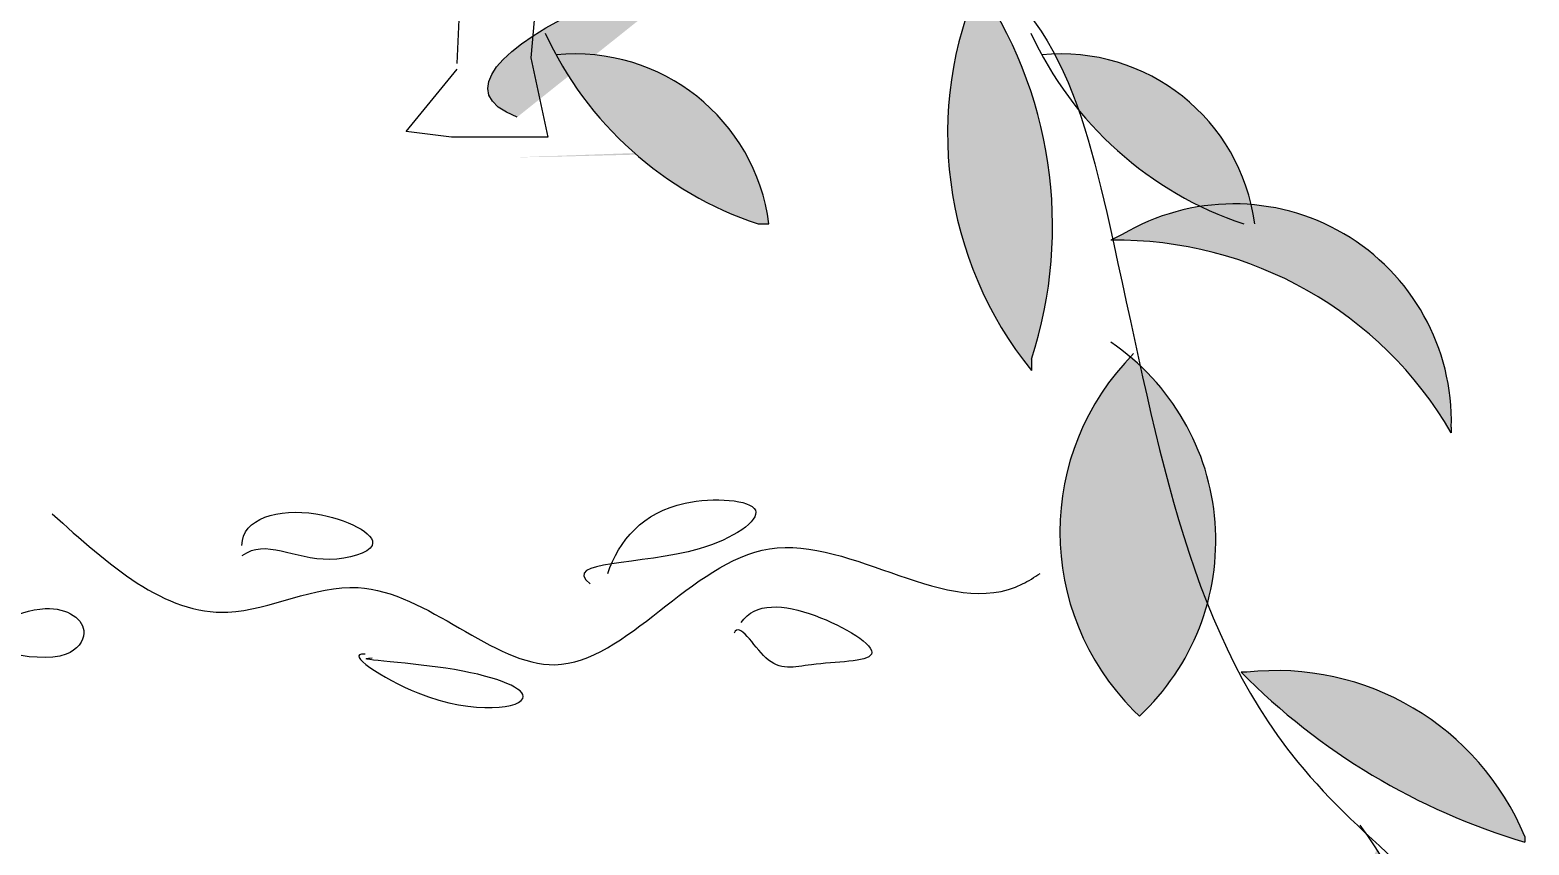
# Model space of a CAD drawing. Header units: millimetres. Extents: x 351279 to 387190, y -1289537 to -1277077.
# Drawn here: x 358869.1 to 358975.3, y -1283377.6 to -1283319.8 of the extents above; entities that cross this region are included whole.
import ezdxf

# ---------------------------------------------------------------- set-up
doc = ezdxf.new("R2010")
doc.units = ezdxf.units.MM
doc.header["$LTSCALE"] = 20

# ---------------------------------------------------------------- blocks, each defined once
blk = doc.blocks.new('fhfghfghdf')
h = blk.add_hatch(color=232)
h.paths.add_polyline_path([(-90030.0408381067, 5932.037843426331), (-90030.06616863665, 5931.996554873164, 0.3211937202647364), (-90027.25127120432, 5911.508832451876), (-90026.8471171647, 5911.508832451876, 0.3315970748971576)])
h.paths.add_polyline_path([(-90048.19444010619, 5968.058353575278, 0.2445812914340695), (-90046.14724515732, 5940.430810709769), (-90045.7430911177, 5942.038845522579, 0.2402841023309224)])
h.paths.add_polyline_path([(-90037.70255285797, 5968.555566073828), (-90037.70255285797, 5968.958707196291, 0.3334594632524944), (-90057.4068348914, 5980.609032658514), (-90057.81098893103, 5980.609032658514, 0.1257446693945265)])
edge = h.paths.add_edge_path()
edge.add_spline(control_points=[(-90029.04396051963, 5959.104460407953), (-90029.11724380749, 5959.166261931759), (-90029.19091539657, 5959.227861792963), (-90029.26495098052, 5959.289245518288)], knot_values=[44.35602389406913, 44.35602389406913, 44.35602389406913, 44.35602389406913, 44.92837347126904, 44.92837347126904, 44.92837347126904, 44.92837347126904], degree=3, periodic=0)
edge.add_line((-90029.26495098052, 5959.289245518288), (-90029.26495098052, 5957.706993180092))
edge.add_arc((-90017.31431329258, 5943.679274813094), 18.42809332872148, 130.4286818181292, 151.6390803668907)
edge.add_spline(control_points=[(-90033.53053385507, 5952.433063387224), (-90032.06539878261, 5950.178923204992), (-90030.68449070911, 5947.844768975488), (-90029.31722114365, 5945.560465883888)], knot_values=[388.6644557781722, 388.6644557781722, 388.6644557781722, 388.6644557781722, 411.888008713775, 411.888008713775, 411.888008713775, 411.888008713775], degree=3, periodic=0)
edge.add_arc((-90059.67602661115, 5952.947732282104), 31.24465993176573, 346.3238960305467, 371.3644437658426)
edge = h.paths.add_edge_path()
edge.add_spline(control_points=[(-90060.19819560445, 5985.476467968098), (-90062.24497605085, 5990.642876185229), (-90063.64276351334, 5996.33190384095), (-90064.9684626144, 6002.351294294704)], knot_values=[199.8446034045002, 199.8446034045002, 199.8446034045002, 199.8446034045002, 253.8935608876245, 253.8935608876245, 253.8935608876245, 253.8935608876245], degree=3, periodic=0)
edge.add_arc((-90076.6163226232, 5989.946958763475), 17.0158803109278, 46.80143936070097, 49.91219503292963)
edge.add_arc((-90052.72269627807, 5990.549405608946), 17.93017949576579, 136.1758865720884, 224.8875711919066)
edge.add_line((-90065.42610188665, 5977.895757016758), (-90065.02194784698, 5977.492615894254))
edge.add_arc((-90076.6163226232, 5989.946958763475), 17.0158803109278, 312.9520090475782, 344.7682065498893)
edge = h.paths.add_edge_path()
edge.add_spline(control_points=[(-90064.9684626144, 6002.351294294704), (-90063.64276351334, 5996.33190384095), (-90062.24497605085, 5990.642876185229), (-90060.19819560445, 5985.476467968098)], knot_values=[199.8446034045002, 199.8446034045002, 199.8446034045002, 199.8446034045002, 253.8935608876245, 253.8935608876245, 253.8935608876245, 253.8935608876245], degree=3, periodic=0)
edge.add_arc((-90076.6163226232, 5989.946958763475), 17.0158803109278, 344.7682065498872, 406.8014393607017)
edge = h.paths.add_edge_path()
edge.add_line((-90071.46005079207, 6050.610638296182), (-90071.8642048317, 6050.207497173719))
edge.add_arc((-90076.6053034531, 6031.804571232104), 19.00383380664665, 75.55318758878634, 183.1098272321223)
edge.add_spline(control_points=[(-90109.11728068766, 6019.976442688281), (-90117.38784171232, 6023.006248162765), (-90099.32397739588, 6031.652357266052), (-90086.5382256648, 6032.431122687534)], knot_values=[0, 0, 0, 0, 82.57555180962385, 82.57555180962385, 82.57555180962385, 82.57555180962385], degree=3, periodic=0)
edge.add_arc((-90096.19144184409, 6055.78025714205), 25.26591898939923, 292.4616347306597, 348.1934248338533)
h.paths.add_polyline_path([(-90072.66542248902, 6001.998160510237), (-90072.66542248902, 6002.799913079314, 0.2315958028063422), (-90076.43893017851, 6029.361713392753, 0.2788354804502062)])
edge = h.paths.add_edge_path(flags=17)
edge.add_arc((-90080.64091615476, 6037.511246546485), 21.97345675393397, 152.184716128559, 202.374750704442)
edge.add_spline(control_points=[(-90100.96007650123, 6029.146766614533), (-90100.54731201749, 6029.302300678271), (-90100.12783591647, 6029.454551320488), (-90099.70279268523, 6029.603030384864)], knot_values=[52.76892196994639, 52.76892196994639, 52.76892196994639, 52.76892196994639, 55.5006365901859, 55.5006365901859, 55.5006365901859, 55.5006365901859], degree=3, periodic=0)
edge.add_arc((-90118.75179882161, 6038.296715368205), 20.93907336473535, 335.4687444736441, 386.8824472390087)
edge = h.paths.add_edge_path()
edge.add_ellipse((-90111.0246041375, 6027.126535512085), major_axis=(-53.42632785916329, 0), ratio=0.187329327768345, start_angle=101.16663213360329, end_angle=109.5850379430043, ccw=False)
edge.add_arc((-90084.0355713289, 6036.51815828422), 25.4167077686322, 229.0971000890831, 251.6182804077233)
edge.add_line((-90092.05063554463, 6012.398295527274), (-90091.27777957376, 6012.398295527274))
edge.add_arc((-90105.0018071154, 6010.606156406569), 13.8405453140987, 7.439817222256023, 30.81995260291743)
edge = h.paths.add_edge_path()
edge.add_arc((-90123.19531306502, 6043.012296402207), 18.47965123778917, 89.39543683551527, 108.252273402177)
edge.add_spline(control_points=[(-90128.98316734399, 6060.562175396539), (-90129.44205725953, 6060.090626386652), (-90129.94611567805, 6059.862593222267), (-90130.3172246035, 6060.064448345831)], knot_values=[192.4519261778176, 192.4519261778176, 192.4519261778176, 192.4519261778176, 197.8944604634299, 197.8944604634299, 197.8944604634299, 197.8944604634299], degree=3, periodic=0)
edge.add_arc((-90123.19531306502, 6043.012296402207), 18.47965123778917, 112.6680842649765, 136.4776870886987)
edge.add_spline(control_points=[(-90136.59502362912, 6055.738068153592), (-90135.32963384963, 6054.503163063014), (-90134.01480219982, 6053.296800656759), (-90132.46537476937, 6052.067859068076)], knot_values=[140.4680655407784, 140.4680655407784, 140.4680655407784, 140.4680655407784, 160.1639195077107, 160.1639195077107, 160.1639195077107, 160.1639195077107], degree=3, periodic=0)
edge.add_arc((-90138.28727575239, 6067.380843858618), 16.38236961649548, 290.8164902992045, 338.9287719473182)
edge = h.paths.add_edge_path()
edge.add_spline(control_points=[(-90145.84341682424, 6064.550350777487), (-90146.38686399044, 6065.00522359414), (-90146.95864130829, 6065.471368902829), (-90147.5630785448, 6065.94998217262)], knot_values=[92.72362769117014, 92.72362769117014, 92.72362769117014, 92.72362769117014, 98.35592228130163, 98.35592228130163, 98.35592228130163, 98.35592228130163], degree=3, periodic=0)
edge.add_arc((-90131.31776695813, 6049.512040732388), 23.11095124266154, 134.6623117713088, 191.5947585914962)
edge.add_line((-90153.95710781154, 6044.867009724551), (-90153.18425184068, 6044.867009724551))
edge.add_arc((-90163.35667177809, 6059.871319336243), 18.12753249359946, 304.1359574526325, 374.9583842200699)
edge = h.paths.add_edge_path()
edge.add_arc((-90131.72031441609, 6077.71211687384), 21.97345675393397, 152.184716128559, 202.6450060380954)
edge.add_spline(control_points=[(-90151.99979491388, 6069.251888008343), (-90151.76994880657, 6069.090196817124), (-90151.54322261053, 6068.929539854166), (-90151.31991326695, 6068.770082555036)], knot_values=[80.50595904682069, 80.50595904682069, 80.50595904682069, 80.50595904682069, 82.2035474784287, 82.2035474784287, 82.2035474784287, 82.2035474784287], degree=3, periodic=0)
edge.add_line((-90151.31991326695, 6068.770082555036), (-90151.25565712628, 6068.83352295297))
edge.add_arc((-90169.83119708292, 6078.49758569556), 20.93907336473535, 332.5139591992158, 386.8824472390087)
h.paths.add_polyline_path([(-90158.99130725201, 6059.167195372158), (-90158.60133405504, 6059.55674746769, 0.1322657631513405), (-90173.30686875757, 6071.15271682399, 0.2538059405360158)])
h.paths.add_polyline_path([(-90163.24556029972, 6056.852531176383, 0.2842601180238745), (-90179.88678013858, 6046.801181175882), (-90179.88678013858, 6046.416158755595, 0.3329979746105446)])
edge = h.paths.add_edge_path()
edge.add_spline(control_points=[(-90177.9225747069, 6060.694839113546), (-90177.81274984144, 6060.644469145711), (-90177.70293745985, 6060.594489314558), (-90177.59314957394, 6060.544909567572)], knot_values=[268.4580200904438, 268.4580200904438, 268.4580200904438, 268.4580200904438, 269.1642707696947, 269.1642707696947, 269.1642707696947, 269.1642707696947], degree=3, periodic=0)
edge.add_arc((-90197.80019136831, 6059.169460209485), 20.25379961922844, 3.893992511114864, 41.8875622623091)
edge.add_arc((-90170.67454749641, 6053.616413162447), 22.56179802157665, 122.2748304949121, 128.9709508098927)
edge.add_arc((-90153.14088055432, 6084.671033967324), 34.48173842397203, 203.0731735195908, 224.0535375253923)
h.paths.add_polyline_path([(-90093.99341110286, 6112.123631990727), (-90094.37629387673, 6111.73860957044, 0.3668423731564957), (-90107.91899941262, 6100.912685054715), (-90109.08182857928, 6100.14264021414, 0.3559281893814745)])
h.paths.add_polyline_path([(-90108.30897260841, 6086.227476987418), (-90108.30897260841, 6085.84245456713, 0.3329979746105446), (-90091.66775276956, 6096.278826987917, 0.2842601180238745)])
h.paths.add_polyline_path([(-90081.43565505331, 6092.711979336702, 0.08969924883445829), (-90079.67784959612, 6117.921616668874), (-90080.45070556697, 6117.151571828895, 0.3337661477332975)])
h.paths.add_polyline_path([(-90085.5784842267, 6068.661054126933), (-90088.09404080361, 6065.354338672748), (-90084.70495861467, 6062.645986178692), (-90080.45070556697, 6062.645986178692), (-90081.22356153664, 6064.58015763002), (-90083.15924667416, 6066.514329081358)])
h.paths.add_polyline_path([(-90088.5763288885, 6065.739754565531), (-90088.09404080361, 6065.354338672748), (-90085.5784842267, 6068.661054126933), (-90086.640643751, 6069.60356779235), (-90090.51201402482, 6070.763164728458), (-90091.28486999568, 6071.15271682399)])
edge = h.paths.add_edge_path()
edge.add_line((-90072.32508224544, 6066.124776985819), (-90075.02212187757, 6064.586716659504))
edge.add_spline(control_points=[(-90075.02212187757, 6064.586716659506), (-90074.89710878032, 6064.456194203663), (-90074.64528622109, 6064.195486839139), (-90074.38863223504, 6063.935128180534), (-90074.25943451525, 6063.805583114203)], knot_values=[126.4019545112418, 126.4019545112418, 126.4019545112418, 126.4019545112418, 127.7917009070524, 129.1767737772356, 129.1767737772356, 129.1767737772356, 129.1767737772356], degree=3, periodic=0)
edge.add_line((-90074.25943451525, 6063.805583114203), (-90072.71505544122, 6063.805583114203))
edge.add_line((-90072.71505544124, 6063.805583114203), (-90068.45371197161, 6063.805583114203))
edge.add_line((-90068.45371197161, 6063.8055831142), (-90065.74517086444, 6064.195135209732))
edge.add_line((-90065.74517086444, 6064.195135209732), (-90062.65374698339, 6065.35473214584))
edge.add_line((-90062.65374698337, 6065.35473214584), (-90065.36228809055, 6066.124776985819))
edge.add_line((-90065.36228809056, 6066.124776985819), (-90069.22656794247, 6066.124776985819))
edge.add_line((-90069.22656794246, 6066.124776985819), (-90072.32508224543, 6066.124776985819))
edge = h.paths.add_edge_path()
edge.add_arc((-90152.99281045434, 6098.031854251772), 28.43423137587122, 232.7386717465828, 270.9933444079006)
edge.add_spline(control_points=[(-90152.49986716898, 6069.601896093975), (-90154.14663776233, 6070.74879137674), (-90155.93714512873, 6071.940954108929), (-90157.76812604773, 6073.120852997217)], knot_values=[67.34864551591411, 67.34864551591411, 67.34864551591411, 67.34864551591411, 79.28644178315791, 79.28644178315791, 79.28644178315791, 79.28644178315791], degree=3, periodic=0)
edge.add_line((-90157.76812604773, 6073.120852997217), (-90170.20835445459, 6075.401552470499))
h.paths.add_polyline_path([(-90112.28110299123, 6058.94842766858, 0.07469768154949827), (-90115.8460909253, 6061.441092487747, 0.3190295147364315), (-90111.52392610985, 6050.035410042433)])
h.paths.add_polyline_path([(-90100.90539108278, 6056.436079810294), (-90098.34853585379, 6061.230782381756, 0.10594536143564), (-90103.5748522003, 6058.760865434742, 0.03486061054035849)])
h = blk.add_hatch(color=232)
h.paths.add_polyline_path([(-89989.15282905186, 5934.816925630646, 0.2838842962947998), (-89969.74795084055, 5947.664702530677, 0.3700856236707791)])
edge = h.paths.add_edge_path()
edge.add_spline(control_points=[(-89965.02450239167, 5942.762847633342), (-89966.1962090345, 5942.337005585668), (-89967.37581481888, 5941.889486132663), (-89968.5663411351, 5941.423135203405)], knot_values=[629.7758176919076, 629.7758176919076, 629.7758176919076, 629.7758176919076, 641.134091142461, 641.134091142461, 641.134091142461, 641.134091142461], degree=3, periodic=0)
edge.add_arc((-89961.71095779118, 5928.651038441117), 14.49561093907975, 118.2245415303332, 124.4007023035128)
edge.add_arc((-89961.31034896252, 5966.479716718811), 27.25728882521728, 251.6297701634307, 287.1567411208608)
edge.add_arc((-89961.71095779118, 5928.651038441119), 14.49561093907975, 54.38580898077382, 103.2140445183838)
edge = h.paths.add_edge_path()
edge.add_arc((-90059.67602661115, 5952.947732282104), 31.24465993176573, 325.9193313133171, 346.3238960305467)
edge.add_spline(control_points=[(-90029.31722114365, 5945.560465883888), (-90030.68449070911, 5947.844768975488), (-90032.06539878261, 5950.178923204992), (-90033.53053385507, 5952.433063387224)], knot_values=[388.6644557781722, 388.6644557781722, 388.6644557781722, 388.6644557781722, 411.888008713775, 411.888008713775, 411.888008713775, 411.888008713775], degree=3, periodic=0)
edge.add_arc((-90017.31431329258, 5943.679274813091), 18.42809332872148, 151.6390803668911, 206.5598132631422)
edge = h.paths.add_edge_path()
edge.add_spline(control_points=[(-90071.0275937613, 6024.443688652894), (-90070.37028932698, 6023.207739751148), (-90069.81433503705, 6021.878571329493), (-90069.32895009812, 6020.492889320143)], knot_values=[134.5974485828862, 134.5974485828862, 134.5974485828862, 134.5974485828862, 147.1572530017021, 147.1572530017021, 147.1572530017021, 147.1572530017021], degree=3, periodic=0)
edge.add_arc((-90049.60448332717, 6036.52268795887), 25.4167077686322, 219.100278699702, 244.1998123379938)
edge.add_arc((-90058.33492914848, 5998.383479437703), 15.43327296427826, 85.39121963452828, 98.68993961716598, ccw=False)
edge.add_arc((-90070.57071911368, 6010.610686081217), 13.84054531409869, 13.18156146751718, 91.89167007373854)
edge = h.paths.add_edge_path()
edge.add_ellipse((-90111.0246041375, 6027.126535512085), major_axis=(-53.42632785916329, 0), ratio=0.187329327768345, start_angle=101.1666321336034, end_angle=109.5850379430043)
edge.add_arc((-90105.0018071154, 6010.606156406569), 13.8405453140987, 30.81995260291743, 95.65736057703174)
edge.add_arc((-90084.0355713289, 6036.51815828422), 25.4167077686322, 208.528389795655, 229.0971000890833)
h = blk.add_hatch(color=232)
edge = h.paths.add_edge_path()
edge.add_line((-90042.90692241964, 5997.581726868922), (-90042.90692241964, 5997.980338315537))
edge.add_arc((-90058.33492914848, 5998.383479437703), 15.43327296427827, 358.5031747636219, 480.7869634247436)
edge.add_line((-90066.23440996585, 6011.641839713629), (-90066.90833114818, 6011.30274915639))
edge.add_spline(control_points=[(-90066.90833114817, 6011.30274915639), (-90066.90373697614, 6011.28196209764), (-90066.89914506364, 6011.261177627157), (-90066.89455538991, 6011.240395751865)], knot_values=[173.6822472225489, 173.6822472225489, 173.6822472225489, 173.6822472225489, 173.8607487976352, 173.8607487976352, 173.8607487976352, 173.8607487976352], degree=3, periodic=0)
edge.add_arc((-90066.6350187945, 5983.803079553344), 27.43854368260461, 30.143268954197197, 90.54195927695127, ccw=False)
at = {"color": 232}
for p, q in [((-90113.37153373536, 6023.763251431161), (-90112.57031607804, 6043.046080161505)), ((-90106.53636717137, 6042.642939039046), (-90108.14589290795, 6024.166392553027)), ((-90108.14589290795, 6024.166392553027), (-90106.940521211, 6018.540535545523)), ((-90116.99473924813, 6018.943676667386), (-90113.37153373536, 6023.360110308701)), ((-90113.77568777498, 6018.540535545523), (-90116.99473924813, 6018.943676667386)), ((-90106.940521211, 6018.540535545523), (-90113.77568777498, 6018.540535545523)), ((-90092.05063554463, 6012.398295527274), (-90091.27777957376, 6012.398295527274)), ((-90066.23440996585, 6011.641839713626), (-90067.03562762318, 6011.238698591166)), ((-90072.66542248902, 6002.799913079314), (-90072.66542248902, 6001.998160510237)), ((-90042.90692241964, 5997.98033831554), (-90042.90692241964, 5997.581726868922)), ((-90057.4068348914, 5980.609032658511), (-90057.81098893103, 5980.609032658511)), ((-90065.4261018866, 5977.895757016714), (-90065.02194784698, 5977.492615894251)), ((-90037.70255285797, 5968.958707196289), (-90037.70255285797, 5968.555566073828))]:
    blk.add_line(p, q, dxfattribs=at)
for centre, radius, start, end in [((-90051.92587909247, 6018.800164320776), 26.69149662994417, 155.8514089390285, 219.0124327343165), ((-90101.6868598302, 6012.225918777918), 30.51382324092244, 342.0064840655224, 34.98131110553757), ((-90084.0355713289, 6036.51815828422), 25.41670776863173, 204.6341304901763, 251.6182804076213), ((-90049.60448332717, 6036.522687958867), 25.41670776863173, 204.6341304901763, 251.6182804076213), ((-90105.0018071154, 6010.606156406569), 13.84054531409865, 7.439817222289462, 95.65736057698825), ((-90070.57071911368, 6010.610686081217), 13.84054531409865, 7.439817222289462, 95.65736057698825), ((-90058.33492914848, 5998.383479437703), 15.43327296427825, 358.5031747636091, 120.7869634245308), ((-90066.6350187945, 5983.803079553344), 27.43854368260445, 30.1432689540578, 90.83656082257902), ((-90076.6163226232, 5989.946958763475), 17.01588031092768, 312.9520090478953, 55.73340369762467), ((-90052.72269627807, 5990.549405608946), 17.930179495766, 135.1124288081458, 224.8875711918542), ((-90024.17151559012, 6013.928872007591), 47.34792351204871, 224.7264974970044, 253.3945874913979), ((-90055.31790513023, 5961.653893038729), 19.06989631730067, 22.5230290606068, 96.28883953107494), ((-90072.4773550208, 5952.645385209971), 28.76142469663758, 338.35981474119, 36.50642889994276)]:
    blk.add_arc(centre, radius, start, end, dxfattribs=at)
at = {"color": 3, "start_tangent": (-0.9389765845577863, 0.3439810658338543), "end_tangent": (0.9998071152594662, -0.0196400681400161)}
blk.add_spline([(-90109.11728068766, 6019.976442688281), (-90082.40766196903, 6032.369634937818), (-90067.14198394833, 6012.352998771245), (-90053.78362937864, 5974.226719837362), (-90037.56783484515, 5958.019540791684), (-90016.57309605417, 5930.379460708671), (-89974.59779931483, 5938.958666162067), (-89940.25179637608, 5947.537871616059)], degree=3, dxfattribs=at)
at = {"color": 232}
for points, start_tangent, end_tangent in [([(-90102.70753942904, 5987.611911027605), (-90097.22664341865, 5992.590024435098), (-90092.24207693156, 5992.091760126527), (-90096.22689395245, 5989.355836106712), (-90103.9554536563, 5986.864514565642)], (0.3247248891631017, 0.945808514636029), (0.7730292273956614, -0.6343704072480578)), ([(-90128.63012133297, 5989.6049682607), (-90123.39739008484, 5991.842627972539), (-90119.40548264203, 5989.6049682607), (-90122.39764061866, 5988.608439644152), (-90128.63012133297, 5988.857571798737)], (0, 1), (-0.7988775006719391, -0.6014937563434519)), ([(-90093.24182639775, 5984.124060869988), (-90088.0020047265, 5984.622325177962), (-90084.0171877056, 5981.886401158149), (-90088.25725990949, 5981.139004695589), (-90091.49758264718, 5981.637269004161), (-90093.73815591987, 5983.376664407426)], (0.5532063397827685, 0.8330442639044772), (-0.3934901994977292, -0.919328811089502)), ([(-90146.07255882915, 5983.12753225344), (-90142.5840713304, 5985.120589486535), (-90139.84007811484, 5983.376664407426), (-90141.08799234209, 5981.886401158149), (-90146.56888835129, 5982.629267944867)], (-0.9582232438190416, 0.286021354106496), (0.9973512818863373, -0.07273527699596789)), ([(-90119.90890258488, 5981.886401158149), (-90116.16515990315, 5979.145947462494), (-90108.69185538229, 5978.896815308506), (-90114.17275139269, 5980.889872541601), (-90119.40548264203, 5981.637269004161)], (-0.9970573893878381, 0.07665873901329977), (0.99805476652835, 0.06234326755986493))]:
    blk.add_spline(points, degree=3, dxfattribs=dict(at, start_tangent=start_tangent, end_tangent=end_tangent))
at = {"color": 3, "start_tangent": (0.98710454085593, -0.1600769359451998)}
blk.add_spline([(-90142.08774180827, 5991.842627972539), (-90129.62278037843, 5984.871457332547), (-90120.4052321082, 5986.615382411057), (-90106.44419168886, 5981.139004695589), (-90091.24232746538, 5989.355836106712), (-90073.30356044706, 5986.864514565642), (-90072.05564621864, 5987.611911027605)], degree=3, dxfattribs=at)

msp = doc.modelspace()

# ---------------------------------------------------------------- block references
at = {"lineweight": 5}
msp.add_blockref('fhfghfghdf', (449012.7299379652, -1289345.926062732), dxfattribs=at)

doc.saveas('drawing.dxf')
